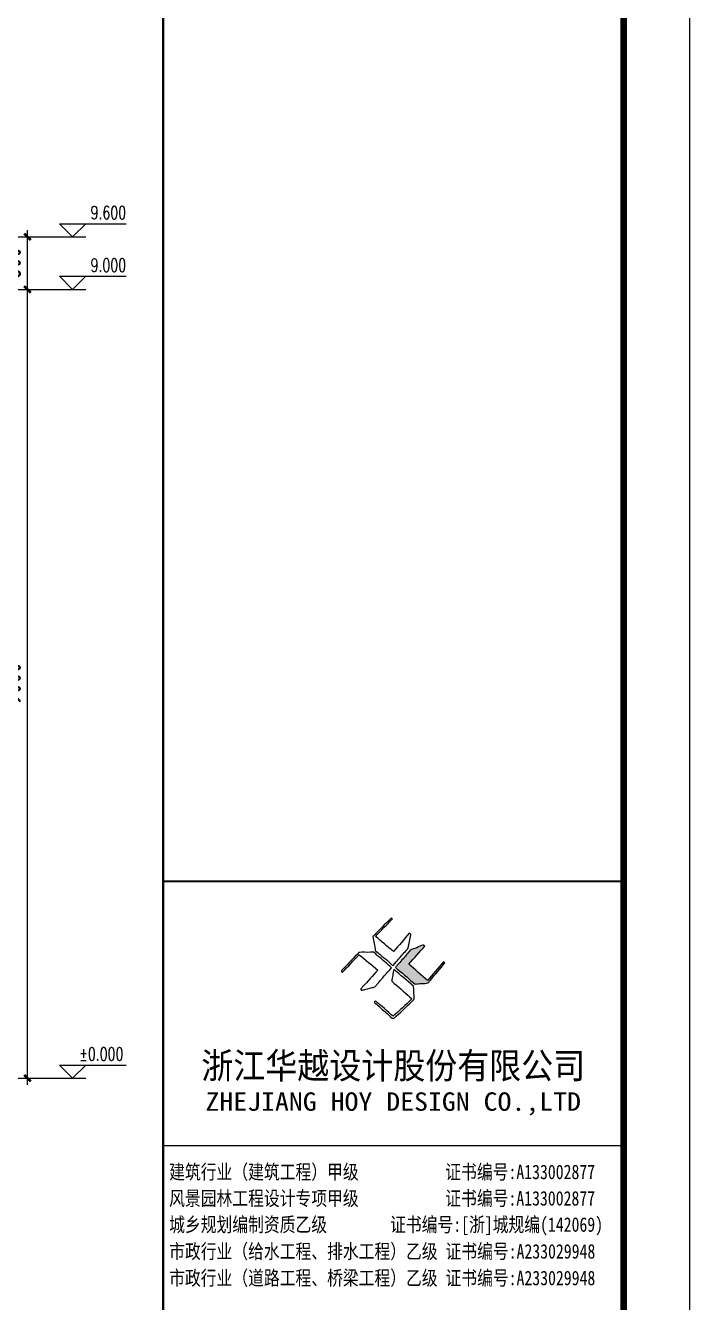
# Model space of a CAD drawing. Header units: millimetres. Extents: x 6950065 to 7140129, y 16284814 to 19754034.
# Drawn here: x 7091413 to 7106551, y 18053314 to 18082457 of the extents above; entities that cross this region are included whole.
import ezdxf
from ezdxf.enums import TextEntityAlignment as Align

# ---------------------------------------------------------------- set-up
doc = ezdxf.new("R2010")
doc.units = ezdxf.units.MM
doc.header["$LTSCALE"] = 1500
doc.header["$MEASUREMENT"] = 0
doc.linetypes.add('DOTE', pattern=[2.42, 2, -0.2, 0.02, -0.2])
doc.layers.get('Defpoints').update_dxf_attribs({"color": 1})
for name, color, linetype in [('C型钢', 6, 'Continuous'), ('dim', 7, 'Continuous'), ('DIM_ELEV', 3, 'Continuous'), ('PUB_TITLE', 4, 'Continuous'), ('TK', 4, 'Continuous')]:
    doc.layers.add(name, color=color, linetype=linetype)
doc.styles.add('-宋体', font='', dxfattribs={"width": 0.8})
doc.styles.add('_TCH_DIM', font='SIMPLEX', dxfattribs={"bigfont": 'GBCBIG'})
doc.styles.add('HT', font='simhei.ttf', dxfattribs={"width": 0.7})
doc.styles.add('TSSD_Dimension', font='Tssdeng.shx', dxfattribs={"width": 0.7, "bigfont": 'hztxt.shx'})
doc.styles.add('图签黑体', font='simhei.ttf', dxfattribs={"height": 550})
doc.styles.get('-宋体').set_extended_font_data('SimSun')
doc.dimstyles.new('TSSD_75_150', dxfattribs={"dimtxt": 525, "dimasz": 150, "dimexe": 150, "dimexo": 375, "dimgap": 150, "dimtad": 1, "dimdec": 0, "dimlfac": 0.5, "dimzin": 0, "dimdsep": 46, "dimtxsty": 'TSSD_Dimension', "dimblk": 'ARCHTICK', "dimblk1": 'ARCHTICK', "dimblk2": 'ARCHTICK', "dimcen": 0, "dimdle": 150, "dimclrt": 7, "dimadec": 0, "dimazin": 0, "dimtfac": 1, "dimtdec": 0, "dimtix": 1, "dimtmove": 2, "dimatfit": 3, "dimfxl": 0, "dimtolj": 1, "dimtzin": 0, "dimarcsym": 0})

# ---------------------------------------------------------------- blocks, each defined once
blk = doc.blocks.new('_ArchTick')
at = {"color": 0, "linetype": 'ByBlock', "const_width": 0.4}
blk.add_lwpolyline([(-0.5, -0.5), (0.5, 0.5)], dxfattribs=at)
blk = doc.blocks.new('*D489')
at = {"layer": 'Defpoints', "color": 0}
for p in [(7089808, 18076434), (7091457, 18076434), (7089808, 18058433)]:
    blk.add_point(p, dxfattribs=at)
at = {"layer": 'dim', "color": 0, "lineweight": -2}
for p, q in [((7090183, 18076434), (7091607, 18076434)), ((7091457, 18058283), (7091457, 18076584)), ((7090183, 18058433), (7091607, 18058433))]:
    blk.add_line(p, q, dxfattribs=at)
at = {"layer": 'dim', "color": 0, "lineweight": -2, "xscale": 150, "yscale": 150, "zscale": 150}
for p, rotation in [((7091457, 18076434), 90), ((7091457, 18058433), 270)]:
    blk.add_blockref('_ArchTick', p, dxfattribs=dict(at, rotation=rotation))
at = {"layer": 'dim', "color": 7, "insert": (7091045, 18067433), "char_height": 525, "attachment_point": 5, "rotation": 90, "style": 'TSSD_Dimension'}
blk.add_mtext('\\A1;9000', dxfattribs=at)
blk = doc.blocks.new('*D490')
at = {"layer": 'Defpoints', "color": 0}
for p in [(7089808, 18077633), (7091457, 18077633), (7089808, 18076434)]:
    blk.add_point(p, dxfattribs=at)
at = {"layer": 'dim', "color": 0, "lineweight": -2}
for p, q in [((7090183, 18077633), (7091607, 18077633)), ((7091457, 18076284), (7091457, 18077783)), ((7090183, 18076434), (7091607, 18076434))]:
    blk.add_line(p, q, dxfattribs=at)
at = {"layer": 'dim', "color": 0, "lineweight": -2, "xscale": 150, "yscale": 150, "zscale": 150}
for p, rotation in [((7091457, 18077633), 90), ((7091457, 18076434), 270)]:
    blk.add_blockref('_ArchTick', p, dxfattribs=dict(at, rotation=rotation))
at = {"layer": 'dim', "color": 7, "insert": (7091045, 18077033), "char_height": 525, "attachment_point": 5, "rotation": 90, "style": 'TSSD_Dimension'}
blk.add_mtext('\\A1;600', dxfattribs=at)
blk = doc.blocks.new('A$C053D6479')
at = {"layer": 'PUB_TITLE'}
h = blk.add_hatch(color=256, dxfattribs=at)
h.dxf.hatch_style = 1
edge = h.paths.add_edge_path()
edge.add_spline(control_points=[(1026, 827), (1105, 920), (1188, 1008), (1266, 1102)], knot_values=[13, 13, 13, 13, 14, 14, 14, 14], degree=3, periodic=0)
edge.add_spline(control_points=[(1266, 1102), (1258, 1111), (1249, 1119), (1239, 1116)], knot_values=[12, 12, 12, 12, 13, 13, 13, 13], degree=3, periodic=0)
edge.add_spline(control_points=[(1239, 1116), (1210, 1107), (1179, 1092), (1144, 1077)], knot_values=[11, 11, 11, 11, 12, 12, 12, 12], degree=3, periodic=0)
edge.add_spline(control_points=[(1144, 1077), (1109, 1063), (1069, 1053), (1047, 1038)], knot_values=[10, 10, 10, 10, 11, 11, 11, 11], degree=3, periodic=0)
edge.add_spline(control_points=[(1047, 1038), (1028, 1026), (1007, 992), (991, 972)], knot_values=[9, 9, 9, 9, 10, 10, 10, 10], degree=3, periodic=0)
edge.add_spline(control_points=[(991, 972), (942, 913), (899, 868), (849, 810)], knot_values=[8, 8, 8, 8, 9, 9, 9, 9], degree=3, periodic=0)
edge.add_spline(control_points=[(849, 810), (842, 801), (822, 776), (822, 775)], knot_values=[7, 7, 7, 7, 8, 8, 8, 8], degree=3, periodic=0)
edge.add_spline(control_points=[(822, 775), (823, 771), (848, 752), (859, 744)], knot_values=[6, 6, 6, 6, 7, 7, 7, 7], degree=3, periodic=0)
edge.add_spline(control_points=[(859, 744), (949, 670), (1035, 592), (1122, 521)], knot_values=[5, 5, 5, 5, 6, 6, 6, 6], degree=3, periodic=0)
edge.add_spline(control_points=[(1122, 521), (1153, 527), (1185, 530), (1217, 533)], knot_values=[4, 4, 4, 4, 5, 5, 5, 5], degree=3, periodic=0)
edge.add_spline(control_points=[(1217, 533), (1246, 535), (1293, 532), (1316, 542)], knot_values=[3, 3, 3, 3, 4, 4, 4, 4], degree=3, periodic=0)
edge.add_spline(control_points=[(1316, 542), (1327, 547), (1338, 565), (1349, 579)], knot_values=[2, 2, 2, 2, 3, 3, 3, 3], degree=3, periodic=0)
edge.add_spline(control_points=[(1349, 579), (1423, 670), (1507, 759), (1572, 848)], knot_values=[1, 1, 1, 1, 2, 2, 2, 2], degree=3, periodic=0)
edge.add_spline(control_points=[(1572, 848), (1564, 852), (1561, 861), (1551, 862)], knot_values=[0, 0, 0, 0, 1, 1, 1, 1], degree=3, periodic=0)
edge.add_spline(control_points=[(1551, 862), (1469, 769), (1393, 671), (1310, 579)], knot_values=[15, 15, 15, 15, 16, 16, 16, 16], degree=3, periodic=0)
edge.add_spline(control_points=[(1310, 579), (1216, 662), (1118, 742), (1026, 827)], knot_values=[14, 14, 14, 14, 15, 15, 15, 15], degree=3, periodic=0)
at = {"layer": 'TK'}
for points, knots in [([(1031, 1298), (1066, 1286), (1054, 1262), (1045, 1224), (1036, 1188), (1031, 1158), (1024, 1121), (1020, 1104), (1017, 1085), (1012, 1071), (1004, 1052), (976, 1026), (956, 1003), (906, 946), (866, 899), (814, 839), (806, 829), (789, 806), (787, 806), (777, 804), (728, 856), (719, 864), (651, 922), (580, 978), (514, 1036), (509, 1106), (488, 1176), (479, 1247), (570, 1343), (663, 1436), (758, 1526), (764, 1523), (768, 1518), (774, 1515), (693, 1422), (599, 1343), (520, 1249), (607, 1171), (698, 1096), (789, 1021), (874, 1109), (950, 1206), (1031, 1298)], [0, 0, 0, 0, 1, 1, 1, 2, 2, 2, 3, 3, 3, 4, 4, 4, 5, 5, 5, 6, 6, 6, 7, 7, 7, 8, 8, 8, 9, 9, 9, 10, 10, 10, 11, 11, 11, 12, 12, 12, 13, 13, 13, 14, 14, 14, 14]), ([(555, 949), (624, 891), (699, 833), (760, 773), (689, 691), (614, 604), (539, 517), (529, 505), (516, 487), (506, 482), (492, 475), (469, 472), (452, 467), (416, 456), (383, 448), (342, 438), (323, 433), (297, 422), (293, 440), (291, 452), (313, 470), (322, 480), (400, 566), (477, 652), (553, 736), (460, 815), (366, 894), (270, 970), (183, 883), (101, 791), (16, 703), (-18, 714), (9, 735), (28, 755), (103, 838), (192, 930), (266, 1005), (319, 1009), (387, 1005), (442, 1007), (456, 1008), (472, 1011), (485, 1007), (507, 1000), (534, 967), (555, 949)], [0, 0, 0, 0, 1, 1, 1, 2, 2, 2, 3, 3, 3, 4, 4, 4, 5, 5, 5, 6, 6, 6, 7, 7, 7, 8, 8, 8, 9, 9, 9, 10, 10, 10, 11, 11, 11, 12, 12, 12, 13, 13, 13, 14, 14, 14, 15, 15, 15, 15]), ([(1551, 862), (1561, 861), (1564, 852), (1572, 848), (1507, 759), (1423, 670), (1349, 579), (1338, 565), (1327, 547), (1316, 542), (1293, 532), (1246, 535), (1217, 533), (1185, 530), (1153, 527), (1122, 521), (1035, 592), (949, 670), (859, 744), (848, 752), (823, 771), (822, 775), (822, 776), (842, 801), (849, 810), (899, 868), (942, 913), (991, 972), (1007, 992), (1028, 1026), (1047, 1038), (1069, 1053), (1109, 1063), (1144, 1077), (1179, 1092), (1210, 1107), (1239, 1116), (1249, 1119), (1258, 1111), (1266, 1102), (1188, 1008), (1105, 920), (1026, 827), (1118, 742), (1216, 662), (1310, 579), (1393, 671), (1469, 769), (1551, 862)], [0, 0, 0, 0, 1, 1, 1, 2, 2, 2, 3, 3, 3, 4, 4, 4, 5, 5, 5, 6, 6, 6, 7, 7, 7, 8, 8, 8, 9, 9, 9, 10, 10, 10, 11, 11, 11, 12, 12, 12, 13, 13, 13, 14, 14, 14, 15, 15, 15, 16, 16, 16, 16]), ([(1097, 490), (1100, 425), (1106, 361), (1107, 294), (1018, 207), (925, 121), (830, 33), (818, 21), (800, 0), (787, 0), (768, -1), (725, 49), (712, 60), (662, 103), (616, 143), (568, 186), (545, 207), (518, 224), (499, 250), (501, 259), (511, 261), (516, 267), (609, 192), (696, 111), (785, 33), (883, 118), (977, 208), (1070, 298), (992, 373), (892, 456), (803, 534), (791, 544), (768, 561), (766, 569), (761, 588), (776, 634), (780, 655), (785, 690), (788, 721), (795, 746), (897, 661), (998, 576), (1097, 490)], [0, 0, 0, 0, 1, 1, 1, 2, 2, 2, 3, 3, 3, 4, 4, 4, 5, 5, 5, 6, 6, 6, 7, 7, 7, 8, 8, 8, 9, 9, 9, 10, 10, 10, 11, 11, 11, 12, 12, 12, 13, 13, 13, 14, 14, 14, 14])]:
    blk.add_open_spline(points, degree=3, knots=knots, dxfattribs=at)
blk = doc.blocks.new('GeYuanFrame_74287576', base_point=(20.09, 4.53))
at = {"layer": 'TK'}
blk.add_line((781.09, 316.93), (851.09, 316.93), dxfattribs=at)
blk.add_lwpolyline([(20.09, 4.53), (20.09, 598.53), (861.09, 598.53), (861.09, 4.53)], close=True, dxfattribs=at)
at = {"layer": 'TK', "const_width": 1}
blk.add_lwpolyline([(45.09, 588.53), (851.09, 588.53), (851.09, 14.53), (45.09, 14.53)], close=True, dxfattribs=at)
at = {"layer": 'TK'}
for points, const_width in [([(781.09, 588.53), (781.09, 14.53)], 0.4), ([(781.09, 357.14), (851.09, 357.14)], 0.35)]:
    blk.add_lwpolyline(points, dxfattribs=dict(at, const_width=const_width))
at = {"layer": 'PUB_TITLE', "xscale": 0.01000000000021828, "yscale": 0.01000000000021828, "zscale": 0.01}
blk.add_blockref('A$C053D6479', (808.19, 336.27), dxfattribs=at)
at = {"layer": 'TK'}
for s, height, style, width, p in [('浙江华越设计股份有限公司', 3.96, 'HT', 0.9, (816.07, 329.16)), ('ZHEJIANG HOY DESIGN CO.,LTD', 2.8, '图签黑体', 1.11, (816.06, 323.29))]:
    blk.add_text(s, height=height, dxfattribs=dict(at, style=style, width=width)).set_placement(p, align=Align.MIDDLE)
at = {"layer": 'TK', "style": '-宋体', "width": 0.8}
for s, p in [('建筑行业（建筑工程）甲级           证书编号:A133002877', (782, 311.83)), ('风景园林工程设计专项甲级           证书编号:A133002877', (782, 307.81)), ('城乡规划编制资质乙级        证书编号:[浙]城规编(142069)', (782, 303.82)), ('市政行业（给水工程、排水工程）乙级 证书编号:A233029948', (782, 299.74)), ('市政行业（道路工程、桥梁工程）乙级 证书编号:A233029948', (782, 295.69))]:
    blk.add_text(s, height=2.2, dxfattribs=at).set_placement(p)

msp = doc.modelspace()

# ---------------------------------------------------------------- linework, layer by layer
at = {"layer": 'C型钢', "color": 8, "linetype": 'DOTE'}
msp.add_lwpolyline([(6989778.1, 18058433), (7091852.1, 18058433)], dxfattribs=at)
at = {"layer": 'DIM_ELEV', "linetype": 'ByBlock'}
for p, q in [((7092486.1, 18077633), (7092186.1, 18077933)), ((7092186.1, 18077933), (7093705.7, 18077933)), ((7092486.1, 18077633), (7092786.1, 18077933)), ((7091496.1, 18077633), (7092786.1, 18077633)), ((7092486.1, 18076433.9), (7092186.1, 18076733.9)), ((7092186.1, 18076733.9), (7093705.7, 18076733.9)), ((7092486.1, 18076433.9), (7092786.1, 18076733.9)), ((7091496.1, 18076433.9), (7092786.1, 18076433.9)), ((7092486.1, 18058433), (7092186.1, 18058733)), ((7092186.1, 18058733), (7093705.7, 18058733)), ((7092486.1, 18058433), (7092786.1, 18058733)), ((7091496.1, 18058433), (7092786.1, 18058433))]:
    msp.add_line(p, q, dxfattribs=at)

# ---------------------------------------------------------------- block references
at = {"layer": 'C型钢', "color": 3, "xscale": 150, "yscale": 150, "zscale": 150}
msp.add_blockref('GeYuanFrame_74287576', (6980400.9, 18010033.8), dxfattribs=at)

# ---------------------------------------------------------------- texts
at = {"layer": 'DIM_ELEV', "color": 7, "linetype": 'ByBlock', "style": '_TCH_DIM', "width": 0.705882}
for s, p in [('9.600', (7092895.7, 18078038)), ('9.000', (7092895.7, 18076838.9)), ('%%P0.000', (7092635.7, 18058838))]:
    msp.add_text(s, height=297.5, dxfattribs=at).set_placement(p)

# ---------------------------------------------------------------- dimensions: what is measured, and where the dimension line sits
at = {"layer": 'dim'}
dim = msp.add_linear_dim(base=(7091457.3, 18077633), p1=(7089807.8, 18076433.9), p2=(7089807.8, 18077633), angle=90, dimstyle='TSSD_75_150', dxfattribs=at)
dim.commit()
dim.dimension.update_dxf_attribs({"geometry": '*D490', "text_midpoint": (7091044.8, 18077033.5)})
dim = msp.add_linear_dim(base=(7091457.3, 18076433.9), p1=(7089807.8, 18058433), p2=(7089807.8, 18076433.9), angle=90, text='9000', dimstyle='TSSD_75_150', dxfattribs=at)
dim.commit()
dim.dimension.update_dxf_attribs({"geometry": '*D489', "text_midpoint": (7091044.8, 18067433.5)})

doc.saveas('drawing.dxf')
